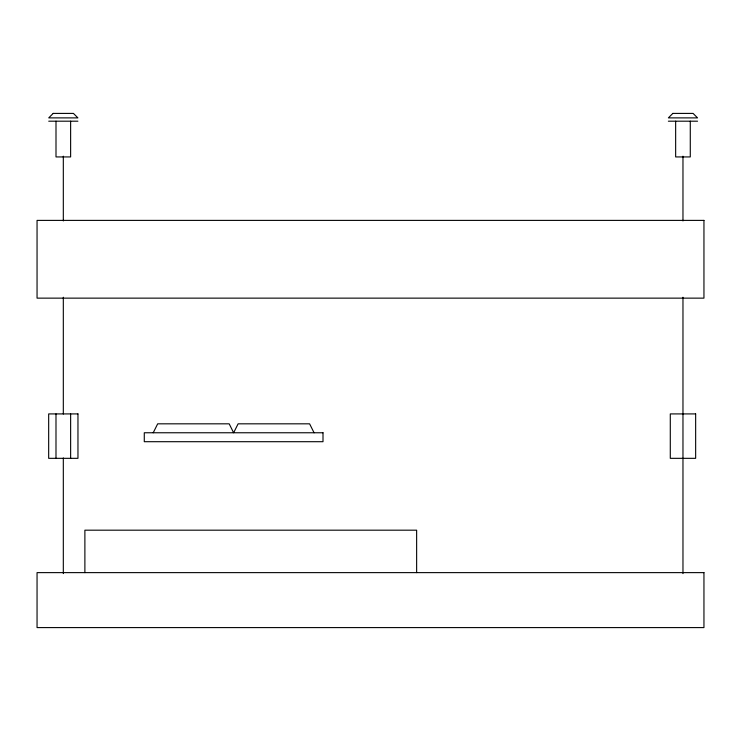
<?xml version="1.0" encoding="UTF-8"?>
<svg xmlns="http://www.w3.org/2000/svg" width="741" height="741" viewBox="0 0 741 741"><rect width="100%" height="100%" fill="white"/><g stroke="black" fill="none" stroke-linecap="round" stroke-linejoin="round"><path stroke-width="1.11" d="M153.22 432.763L157.685 423.824L229.173 423.824L233.637 432.763L238.111 423.824L309.599 423.824L314.064 432.763M48.73 121.191L77.907 121.191M668.373 121.191L697.559 121.191M690.279 121.191L690.279 156.935L675.653 156.935L675.653 121.191M682.97 156.194L682.97 220.938M682.97 297.252L682.97 573.58M416.637 572.626L416.637 530.185L84.882 530.185L84.882 572.626M70.627 121.191L70.627 156.935L56.001 156.935L56.001 121.191M70.636 413.913L70.636 458.327M63.318 156.194L63.318 220.938M63.318 297.252L63.318 414.024M63.318 457.957L63.318 573.58M55.992 413.913L55.992 458.327M53.195 113.41L48.721 117.884L77.907 117.884L73.442 113.41L53.195 113.41M672.837 113.41L668.373 117.884L697.55 117.884L693.094 113.41L672.847 113.41M703.95 220.392L37.05 220.392L37.05 298.141L703.95 298.141L703.95 220.392M77.962 413.913L48.674 413.913L48.674 458.327L77.962 458.327L77.962 413.913M695.651 413.913L670.29 413.913L670.29 458.327L695.651 458.327L695.651 413.913M323.002 432.763L144.282 432.763L144.282 441.701L323.002 441.701L323.002 432.763M703.95 572.626L37.05 572.626L37.05 627.59L703.95 627.59L703.95 572.626"/></g></svg>
